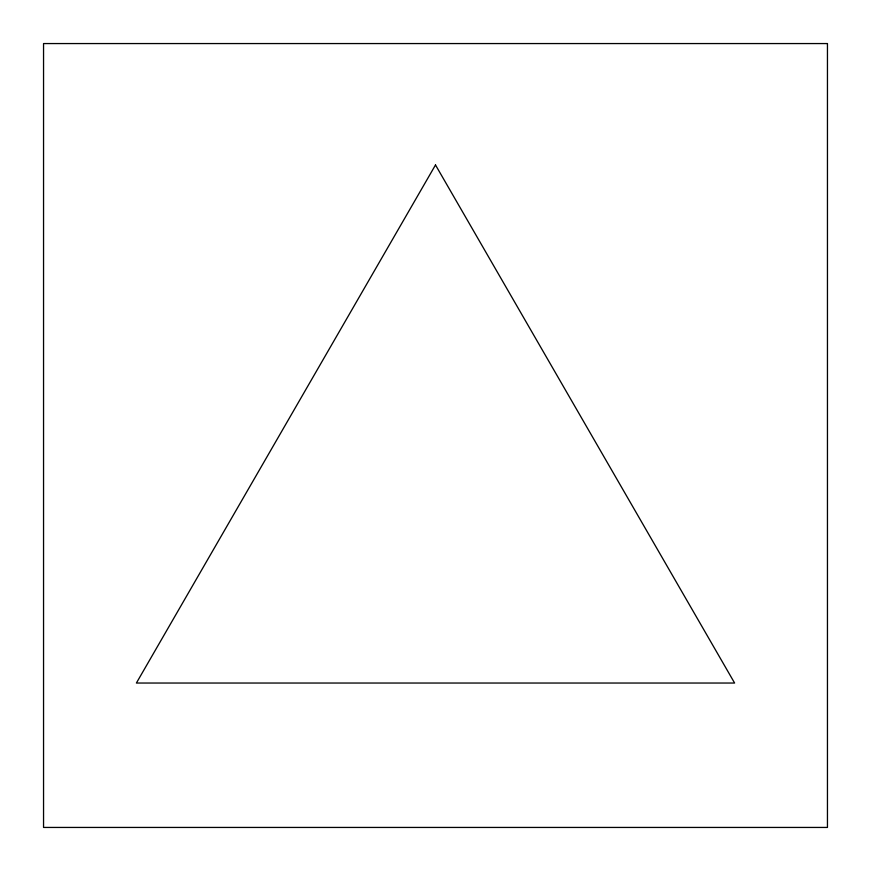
<?xml version="1.0" encoding="UTF-8"?>
<svg xmlns="http://www.w3.org/2000/svg" width="871" height="871" viewBox="0 0 871 871"><rect width="100%" height="100%" fill="white"/><g stroke="black" fill="none" stroke-linecap="round" stroke-linejoin="round"><path stroke-width="1.31" d="M435.5 164.967L136.388 683.038L734.612 683.038L435.5 164.967M827.45 43.561L43.55 43.561L43.55 827.439L827.45 827.439L827.45 43.561"/></g></svg>
